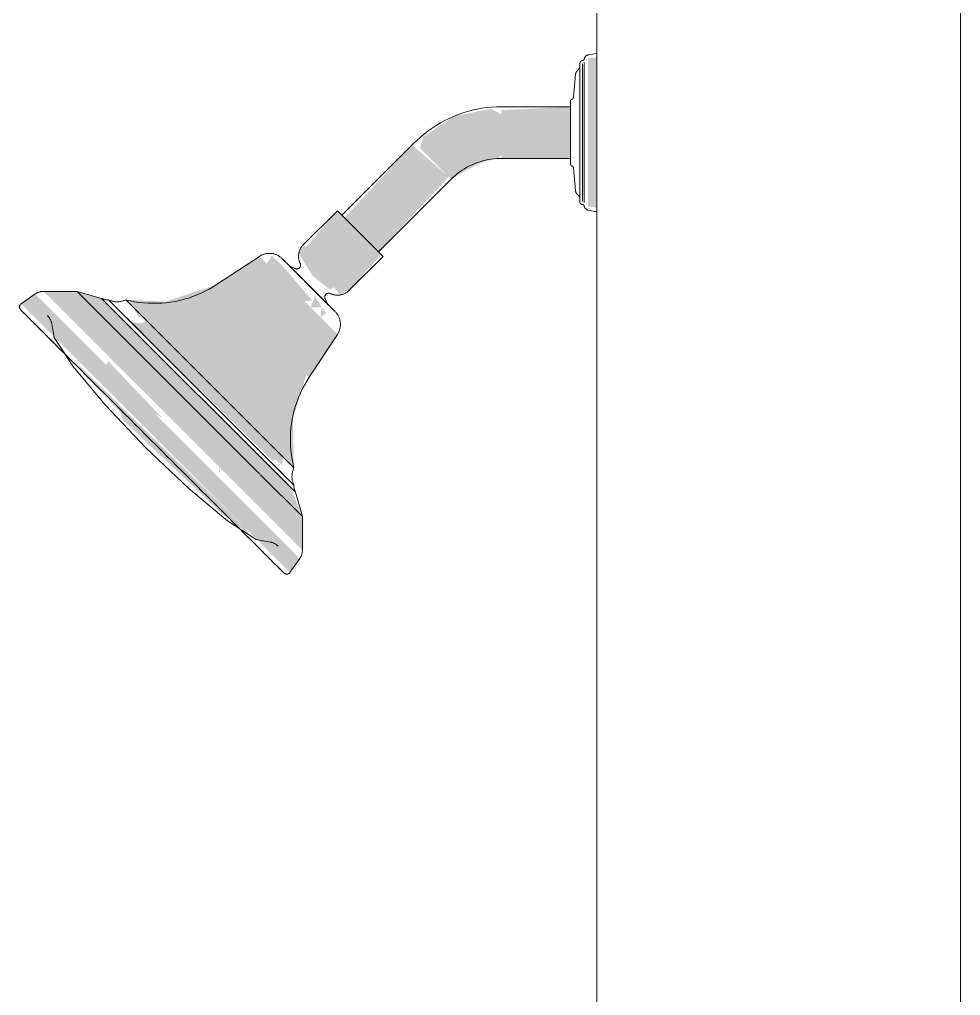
# Model space of a CAD drawing. Header units: inches. Extents: x 20478 to 36684, y -248 to 750.
# Drawn here: x 27273.94 to 27288.5, y 58.64 to 73.75 of the extents above; entities that cross this region are included whole.
import ezdxf

# ---------------------------------------------------------------- set-up
doc = ezdxf.new("R2010")
doc.units = ezdxf.units.IN
doc.header["$MEASUREMENT"] = 0
doc.layers.add('I-WALL', color=2, linetype='Continuous', lineweight=13)
doc.layers.add('P-SANR-FIXT', color=6, linetype='Continuous', lineweight=9)

# ---------------------------------------------------------------- blocks, each defined once
blk = doc.blocks.new('Shower-Kohler-Devonshire-T396_4X - Oil Rubbed Bronze-74810-Elevation - South')
at = {"layer": 'P-SANR-FIXT'}
for points in [[(25349.703, 72), (25349.703, 73.165), (25349.566, 73.142), (25349.566, 72)], [(25347.437, 71.287), (25347.927, 71.541), (25348.191, 71.614), (25348.225, 71.657), (25348.225, 72.283), (25348.062, 72.368), (25347.498, 72.255), (25347.019, 71.936), (25346.964, 71.761), (25347.409, 71.316)], [(25349.293, 71.6), (25349.293, 72.4), (25348.225, 72.346), (25348.225, 71.6)], [(25349.703, 70.835), (25349.703, 72), (25349.566, 72), (25349.566, 70.858)], [(25346.322, 70.153), (25347.409, 71.316), (25346.843, 71.806), (25345.795, 70.681), (25346.316, 70.16)], [(25345.866, 69.556), (25346.367, 70.109), (25345.686, 70.79), (25345.197, 70.225), (25345.847, 69.574)], [(25345.73, 69.486), (25345.854, 69.568), (25345.159, 70.263), (25345.089, 70.127), (25345.171, 69.993), (25345.309, 69.778), (25345.573, 69.568), (25345.628, 69.607), (25345.672, 69.556)], [(25345.249, 68.212), (25345.688, 68.877), (25344.48, 70.084), (25343.816, 69.646), (25345.209, 68.252)], [(25345.015, 66.81), (25344.999, 67.574), (25345.209, 68.252), (25343.816, 69.646), (25343.027, 69.385), (25342.413, 69.412), (25344.951, 66.874)], [(25344.953, 65.191), (25345.105, 65.407), (25341.011, 69.502), (25340.794, 69.35), (25344.949, 65.195)], [(25345.145, 65.534), (25345.145, 66.058), (25341.661, 69.542), (25341.138, 69.542), (25345.069, 65.611)], [(25345.145, 66.058), (25344.963, 66.508), (25342.037, 69.434), (25341.661, 69.542), (25345.035, 66.168)], [(25344.311, 65.789), (25344.286, 65.858), (25341.436, 68.644), (25341.693, 68.403), (25341.711, 68.324), (25342.331, 67.668), (25342.347, 67.597), (25342.375, 67.544), (25343.908, 66.097), (25344.298, 65.8)]]:
    blk.add_hatch(color=10, dxfattribs=at).paths.add_polyline_path(points, flags=0)
h = blk.add_hatch(color=10, dxfattribs=at)
h.paths.add_polyline_path([(25345.421, 69.143), (25345.515, 69.204), (25345.444, 69.294)], flags=0)
h.paths.add_polyline_path([(25345.298, 69.401), (25344.822, 69.956), (25344.672, 70.094), (25344.596, 69.969), (25345.177, 69.387), (25345.271, 69.398)], flags=0)
h.paths.add_polyline_path([(25345.444, 69.294), (25345.344, 69.467), (25345.271, 69.294)], flags=0)
h = blk.add_hatch(color=10, dxfattribs=at)
h.paths.add_polyline_path([(25342.723, 69.102), (25342.542, 69.283), (25342.595, 69.165), (25342.701, 69.113)], flags=0)
h.paths.add_polyline_path([(25344.828, 66.854), (25344.853, 66.971), (25342.723, 69.102), (25342.666, 69.049), (25342.5, 69.061), (25342.757, 68.801), (25344.681, 66.922), (25344.728, 66.939)], flags=0)
h = blk.add_hatch(color=10, dxfattribs=at)
h.paths.add_polyline_path([(25341.721, 68.358), (25341.686, 68.409), (25341.711, 68.369)], flags=0)
h.paths.add_polyline_path([(25341.336, 68.763), (25341.251, 68.893), (25341.299, 68.799)], flags=0)
h = blk.add_hatch(color=10, dxfattribs=at)
h.paths.add_polyline_path([(25343.868, 66.737), (25343.868, 66.812), (25343.855, 66.75)], flags=0)
h.paths.add_polyline_path([(25342.983, 67.576), (25342.148, 68.455), (25342.108, 68.404), (25342.862, 67.65)], flags=0)
at = {"layer": 'P-SANR-FIXT', "color": 250}
for p, q in [((25349.703, 73.225), (25349.566, 73.201)), ((25349.425, 72.982), (25349.393, 72.951)), ((25349.481, 72), (25349.481, 73.061)), ((25349.481, 73.061), (25349.481, 72)), ((25349.507, 72), (25349.507, 73.085)), ((25349.507, 73.085), (25349.507, 72)), ((25349.371, 72.903), (25349.34, 72.548)), ((25349.293, 72.4), (25348.225, 72.4)), ((25349.293, 72.4), (25349.293, 72)), ((25349.293, 72), (25349.293, 71.6)), ((25349.481, 72), (25349.481, 70.939)), ((25349.481, 70.939), (25349.481, 72)), ((25349.507, 72), (25349.507, 70.915)), ((25349.507, 70.915), (25349.507, 72)), ((25346.881, 71.844), (25345.757, 70.719)), ((25348.225, 71.6), (25349.293, 71.6)), ((25349.34, 71.452), (25349.371, 71.097)), ((25346.322, 70.153), (25347.447, 71.278)), ((25349.393, 71.049), (25349.425, 71.018)), ((25345.686, 70.79), (25345.159, 70.263)), ((25345.686, 70.79), (25346.393, 70.083)), ((25349.566, 70.799), (25349.703, 70.775)), ((25344.48, 70.084), (25343.816, 69.646)), ((25345.031, 69.894), (25344.945, 69.937)), ((25344.945, 69.937), (25345.54, 69.341)), ((25345.54, 69.341), (25344.945, 69.937)), ((25345.866, 69.556), (25346.393, 70.083)), ((25341.011, 69.502), (25340.794, 69.35)), ((25341.661, 69.542), (25341.138, 69.542)), ((25342.037, 69.434), (25341.661, 69.542)), ((25344.489, 66.714), (25341.661, 69.542)), ((25345.037, 66.434), (25342.037, 69.434)), ((25342.146, 69.412), (25342.686, 68.872)), ((25345.015, 66.543), (25342.146, 69.412)), ((25345.015, 66.81), (25342.413, 69.412)), ((25345.54, 69.341), (25345.498, 69.427)), ((25345.249, 68.212), (25345.688, 68.877)), ((25344.702, 66.856), (25345.015, 66.543)), ((25345.145, 66.058), (25344.499, 66.704)), ((25345.145, 66.058), (25345.037, 66.434)), ((25345.145, 65.534), (25345.145, 66.058)), ((25344.953, 65.191), (25345.105, 65.407))]:
    blk.add_line(p, q, dxfattribs=at)
at = {"layer": 'P-SANR-FIXT', "color": 250, "flags": 128}
for points in [[(25349.437, 73.065), (25349.437, 73.067), (25349.437, 73.069), (25349.437, 73.071), (25349.438, 73.073), (25349.438, 73.075), (25349.439, 73.077), (25349.439, 73.079), (25349.44, 73.081), (25349.44, 73.083), (25349.441, 73.085), (25349.442, 73.087), (25349.443, 73.089), (25349.444, 73.09), (25349.445, 73.092), (25349.446, 73.094), (25349.447, 73.095), (25349.448, 73.097), (25349.45, 73.099), (25349.451, 73.1), (25349.453, 73.102), (25349.454, 73.103), (25349.456, 73.104), (25349.457, 73.106), (25349.459, 73.107), (25349.461, 73.108), (25349.462, 73.109), (25349.464, 73.11), (25349.466, 73.111), (25349.468, 73.112), (25349.47, 73.113), (25349.472, 73.113), (25349.474, 73.114), (25349.475, 73.114), (25349.477, 73.115), (25349.479, 73.115), (25349.481, 73.116)], [(25349.481, 73.116), (25349.482, 73.116), (25349.483, 73.116), (25349.484, 73.116), (25349.485, 73.116), (25349.486, 73.116), (25349.487, 73.116), (25349.488, 73.117), (25349.489, 73.117), (25349.49, 73.117), (25349.491, 73.118), (25349.492, 73.118), (25349.493, 73.118), (25349.494, 73.119), (25349.495, 73.119), (25349.496, 73.12), (25349.496, 73.121), (25349.497, 73.121), (25349.498, 73.122), (25349.499, 73.123), (25349.499, 73.123), (25349.5, 73.124), (25349.501, 73.125), (25349.501, 73.126), (25349.502, 73.126), (25349.503, 73.127), (25349.503, 73.128), (25349.504, 73.129), (25349.504, 73.13), (25349.505, 73.131), (25349.505, 73.132), (25349.505, 73.133), (25349.506, 73.134), (25349.506, 73.135), (25349.506, 73.136), (25349.506, 73.137), (25349.506, 73.138), (25349.507, 73.139), (25349.507, 73.14), (25349.507, 73.141), (25349.507, 73.141)], [(25349.507, 73.141), (25349.507, 73.144), (25349.508, 73.147), (25349.509, 73.149), (25349.509, 73.152), (25349.51, 73.155), (25349.512, 73.158), (25349.513, 73.16), (25349.514, 73.163), (25349.516, 73.165), (25349.517, 73.168), (25349.519, 73.17), (25349.52, 73.173), (25349.522, 73.175), (25349.524, 73.177), (25349.526, 73.179), (25349.528, 73.181), (25349.53, 73.183), (25349.532, 73.185), (25349.535, 73.187), (25349.537, 73.189), (25349.54, 73.19), (25349.542, 73.192), (25349.545, 73.193), (25349.547, 73.195), (25349.55, 73.196), (25349.553, 73.197), (25349.555, 73.198), (25349.558, 73.199), (25349.561, 73.2), (25349.564, 73.2), (25349.566, 73.201)], [(25349.425, 72.982), (25349.426, 72.983), (25349.427, 72.984), (25349.428, 72.986), (25349.429, 72.987), (25349.43, 72.988), (25349.431, 72.99), (25349.432, 72.991), (25349.433, 72.993), (25349.433, 72.994), (25349.434, 72.996), (25349.435, 72.998), (25349.435, 72.999), (25349.436, 73.001), (25349.436, 73.003), (25349.436, 73.004), (25349.437, 73.006), (25349.437, 73.008), (25349.437, 73.009), (25349.437, 73.011), (25349.437, 73.012)], [(25349.437, 72), (25349.437, 72.043), (25349.437, 72.085), (25349.437, 72.127), (25349.437, 72.17), (25349.437, 72.212), (25349.437, 72.253), (25349.437, 72.294), (25349.437, 72.335), (25349.437, 72.375), (25349.437, 72.415), (25349.437, 72.454), (25349.437, 72.492), (25349.437, 72.529), (25349.437, 72.566), (25349.437, 72.601), (25349.437, 72.636), (25349.437, 72.67), (25349.437, 72.702), (25349.437, 72.734), (25349.437, 72.764), (25349.437, 72.793), (25349.437, 72.821), (25349.437, 72.847), (25349.437, 72.872), (25349.437, 72.896), (25349.437, 72.918), (25349.437, 72.939), (25349.437, 72.959), (25349.437, 72.976), (25349.437, 72.993), (25349.437, 73.007), (25349.437, 73.02), (25349.437, 73.032), (25349.437, 73.041), (25349.437, 73.049), (25349.437, 73.056), (25349.437, 73.061), (25349.437, 73.064), (25349.437, 73.065)], [(25349.437, 73.065), (25349.437, 73.064), (25349.437, 73.062), (25349.437, 73.057), (25349.437, 73.051), (25349.437, 73.044), (25349.437, 73.034), (25349.437, 73.023), (25349.437, 73.011), (25349.437, 72.997), (25349.437, 72.981), (25349.437, 72.964), (25349.437, 72.945), (25349.437, 72.924), (25349.437, 72.902), (25349.437, 72.879), (25349.437, 72.854), (25349.437, 72.828), (25349.437, 72.801), (25349.437, 72.772), (25349.437, 72.742), (25349.437, 72.711), (25349.437, 72.679), (25349.437, 72.645), (25349.437, 72.611), (25349.437, 72.575), (25349.437, 72.539), (25349.437, 72.502), (25349.437, 72.464), (25349.437, 72.425), (25349.437, 72.386), (25349.437, 72.346), (25349.437, 72.305), (25349.437, 72.264), (25349.437, 72.223), (25349.437, 72.181), (25349.437, 72.139), (25349.437, 72.097), (25349.437, 72.054), (25349.437, 72.011), (25349.437, 72)], [(25349.371, 72.903), (25349.372, 72.906), (25349.372, 72.909), (25349.373, 72.912), (25349.373, 72.915), (25349.374, 72.918), (25349.375, 72.921), (25349.376, 72.924), (25349.377, 72.927), (25349.379, 72.93), (25349.38, 72.932), (25349.381, 72.935), (25349.383, 72.938), (25349.385, 72.94), (25349.386, 72.943), (25349.388, 72.945), (25349.39, 72.947), (25349.392, 72.95), (25349.393, 72.951)], [(25349.293, 72.483), (25349.293, 72.484), (25349.293, 72.485), (25349.293, 72.487), (25349.293, 72.488), (25349.293, 72.49), (25349.294, 72.491), (25349.294, 72.492), (25349.294, 72.494), (25349.295, 72.495), (25349.295, 72.496), (25349.296, 72.497), (25349.296, 72.499), (25349.297, 72.5), (25349.298, 72.501), (25349.299, 72.502), (25349.299, 72.503), (25349.3, 72.504), (25349.301, 72.506), (25349.302, 72.507), (25349.303, 72.508), (25349.304, 72.508), (25349.305, 72.509), (25349.306, 72.51), (25349.307, 72.511), (25349.308, 72.512), (25349.31, 72.513), (25349.311, 72.513), (25349.312, 72.514), (25349.313, 72.514), (25349.315, 72.515), (25349.315, 72.515)], [(25349.315, 72.515), (25349.317, 72.516), (25349.318, 72.516), (25349.32, 72.517), (25349.321, 72.518), (25349.322, 72.519), (25349.323, 72.519), (25349.325, 72.52), (25349.326, 72.521), (25349.327, 72.522), (25349.328, 72.523), (25349.329, 72.524), (25349.33, 72.525), (25349.331, 72.526), (25349.332, 72.528), (25349.333, 72.529), (25349.334, 72.53), (25349.335, 72.531), (25349.336, 72.533), (25349.336, 72.534), (25349.337, 72.535), (25349.338, 72.537), (25349.338, 72.538), (25349.339, 72.54), (25349.339, 72.541), (25349.339, 72.542), (25349.34, 72.544), (25349.34, 72.545), (25349.34, 72.547), (25349.34, 72.548)], [(25348.225, 72.4), (25348.149, 72.398), (25348.073, 72.394), (25347.997, 72.386), (25347.922, 72.376), (25347.847, 72.362), (25347.773, 72.346), (25347.7, 72.326), (25347.627, 72.304), (25347.555, 72.278), (25347.485, 72.25), (25347.415, 72.219), (25347.347, 72.185), (25347.281, 72.149), (25347.215, 72.11), (25347.152, 72.068), (25347.09, 72.024), (25347.03, 71.977), (25346.972, 71.928), (25346.916, 71.877), (25346.881, 71.844)], [(25349.293, 72.395), (25349.293, 72.406), (25349.293, 72.416), (25349.293, 72.426), (25349.293, 72.434), (25349.293, 72.443), (25349.293, 72.45), (25349.293, 72.456), (25349.293, 72.462), (25349.293, 72.468), (25349.293, 72.472), (25349.293, 72.476), (25349.293, 72.479), (25349.293, 72.481), (25349.293, 72.482), (25349.293, 72.483)], [(25349.293, 72.483), (25349.293, 72.482), (25349.293, 72.481), (25349.293, 72.479), (25349.293, 72.476), (25349.293, 72.473), (25349.293, 72.469), (25349.293, 72.464), (25349.293, 72.458), (25349.293, 72.452), (25349.293, 72.445), (25349.293, 72.437), (25349.293, 72.428), (25349.293, 72.419), (25349.293, 72.409), (25349.293, 72.398), (25349.293, 72.387), (25349.293, 72.375), (25349.293, 72.363), (25349.293, 72.35), (25349.293, 72.336), (25349.293, 72.322), (25349.293, 72.308), (25349.293, 72.292), (25349.293, 72.277), (25349.293, 72.261), (25349.293, 72.244), (25349.293, 72.227), (25349.293, 72.21), (25349.293, 72.193), (25349.293, 72.175), (25349.293, 72.157), (25349.293, 72.138), (25349.293, 72.12), (25349.293, 72.101), (25349.293, 72.082), (25349.293, 72.063), (25349.293, 72.044), (25349.293, 72.025), (25349.293, 72.005), (25349.293, 72)], [(25349.293, 72), (25349.293, 71.981), (25349.293, 71.961), (25349.293, 71.942), (25349.293, 71.923), (25349.293, 71.904), (25349.293, 71.885), (25349.293, 71.867), (25349.293, 71.848), (25349.293, 71.83), (25349.293, 71.812), (25349.293, 71.794), (25349.293, 71.777), (25349.293, 71.76), (25349.293, 71.744), (25349.293, 71.727), (25349.293, 71.712), (25349.293, 71.697), (25349.293, 71.682), (25349.293, 71.667), (25349.293, 71.654), (25349.293, 71.641), (25349.293, 71.628), (25349.293, 71.616), (25349.293, 71.605), (25349.293, 71.594), (25349.293, 71.584), (25349.293, 71.574), (25349.293, 71.566), (25349.293, 71.557), (25349.293, 71.55), (25349.293, 71.544), (25349.293, 71.538), (25349.293, 71.532), (25349.293, 71.528), (25349.293, 71.524), (25349.293, 71.521), (25349.293, 71.519), (25349.293, 71.518), (25349.293, 71.517)], [(25349.437, 72), (25349.437, 71.957), (25349.437, 71.915), (25349.437, 71.873), (25349.437, 71.83), (25349.437, 71.788), (25349.437, 71.747), (25349.437, 71.706), (25349.437, 71.665), (25349.437, 71.625), (25349.437, 71.585), (25349.437, 71.546), (25349.437, 71.508), (25349.437, 71.471), (25349.437, 71.434), (25349.437, 71.399), (25349.437, 71.364), (25349.437, 71.33), (25349.437, 71.298), (25349.437, 71.266), (25349.437, 71.236), (25349.437, 71.207), (25349.437, 71.179), (25349.437, 71.153), (25349.437, 71.128), (25349.437, 71.104), (25349.437, 71.082), (25349.437, 71.061), (25349.437, 71.041), (25349.437, 71.024), (25349.437, 71.007), (25349.437, 70.993), (25349.437, 70.98), (25349.437, 70.968), (25349.437, 70.959), (25349.437, 70.951), (25349.437, 70.944), (25349.437, 70.939), (25349.437, 70.936), (25349.437, 70.935)], [(25349.437, 70.935), (25349.437, 70.936), (25349.437, 70.938), (25349.437, 70.943), (25349.437, 70.949), (25349.437, 70.956), (25349.437, 70.966), (25349.437, 70.977), (25349.437, 70.989), (25349.437, 71.003), (25349.437, 71.019), (25349.437, 71.036), (25349.437, 71.055), (25349.437, 71.076), (25349.437, 71.098), (25349.437, 71.121), (25349.437, 71.146), (25349.437, 71.172), (25349.437, 71.199), (25349.437, 71.228), (25349.437, 71.258), (25349.437, 71.289), (25349.437, 71.321), (25349.437, 71.355), (25349.437, 71.389), (25349.437, 71.425), (25349.437, 71.461), (25349.437, 71.498), (25349.437, 71.536), (25349.437, 71.575), (25349.437, 71.614), (25349.437, 71.654), (25349.437, 71.695), (25349.437, 71.736), (25349.437, 71.777), (25349.437, 71.819), (25349.437, 71.861), (25349.437, 71.903), (25349.437, 71.946), (25349.437, 71.989), (25349.437, 72)], [(25347.447, 71.278), (25347.479, 71.308), (25347.512, 71.337), (25347.546, 71.365), (25347.581, 71.392), (25347.617, 71.417), (25347.654, 71.44), (25347.692, 71.462), (25347.731, 71.483), (25347.771, 71.502), (25347.811, 71.519), (25347.852, 71.535), (25347.894, 71.549), (25347.936, 71.561), (25347.979, 71.572), (25348.022, 71.581), (25348.065, 71.588), (25348.109, 71.594), (25348.153, 71.598), (25348.197, 71.6), (25348.225, 71.6)], [(25349.293, 71.517), (25349.293, 71.518), (25349.293, 71.519), (25349.293, 71.521), (25349.293, 71.524), (25349.293, 71.527), (25349.293, 71.531), (25349.293, 71.536), (25349.293, 71.542), (25349.293, 71.548), (25349.293, 71.555), (25349.293, 71.563), (25349.293, 71.572), (25349.293, 71.581), (25349.293, 71.591), (25349.293, 71.602)], [(25349.315, 71.485), (25349.314, 71.485), (25349.313, 71.486), (25349.312, 71.486), (25349.31, 71.487), (25349.309, 71.488), (25349.308, 71.488), (25349.307, 71.489), (25349.306, 71.49), (25349.305, 71.491), (25349.304, 71.492), (25349.303, 71.493), (25349.302, 71.494), (25349.301, 71.495), (25349.3, 71.496), (25349.299, 71.497), (25349.298, 71.498), (25349.298, 71.499), (25349.297, 71.501), (25349.296, 71.502), (25349.296, 71.503), (25349.295, 71.504), (25349.295, 71.506), (25349.294, 71.507), (25349.294, 71.508), (25349.293, 71.51), (25349.293, 71.511), (25349.293, 71.512), (25349.293, 71.514), (25349.293, 71.515), (25349.293, 71.517), (25349.293, 71.517)], [(25349.34, 71.452), (25349.34, 71.454), (25349.34, 71.455), (25349.34, 71.457), (25349.339, 71.458), (25349.339, 71.46), (25349.338, 71.461), (25349.338, 71.463), (25349.337, 71.464), (25349.337, 71.466), (25349.336, 71.467), (25349.335, 71.468), (25349.334, 71.469), (25349.334, 71.471), (25349.333, 71.472), (25349.332, 71.473), (25349.331, 71.474), (25349.33, 71.475), (25349.329, 71.476), (25349.328, 71.478), (25349.326, 71.478), (25349.325, 71.479), (25349.324, 71.48), (25349.323, 71.481), (25349.321, 71.482), (25349.32, 71.483), (25349.319, 71.483), (25349.317, 71.484), (25349.316, 71.485), (25349.315, 71.485)], [(25349.393, 71.049), (25349.391, 71.052), (25349.389, 71.054), (25349.387, 71.056), (25349.385, 71.059), (25349.384, 71.061), (25349.382, 71.064), (25349.381, 71.066), (25349.379, 71.069), (25349.378, 71.072), (25349.377, 71.075), (25349.376, 71.077), (25349.375, 71.08), (25349.374, 71.083), (25349.373, 71.086), (25349.372, 71.089), (25349.372, 71.092), (25349.371, 71.095), (25349.371, 71.097)], [(25349.437, 70.988), (25349.437, 70.99), (25349.437, 70.991), (25349.437, 70.993), (25349.437, 70.995), (25349.436, 70.996), (25349.436, 70.998), (25349.435, 71), (25349.435, 71.001), (25349.434, 71.003), (25349.434, 71.005), (25349.433, 71.006), (25349.432, 71.008), (25349.431, 71.009), (25349.431, 71.011), (25349.43, 71.012), (25349.429, 71.013), (25349.428, 71.015), (25349.426, 71.016), (25349.425, 71.017), (25349.425, 71.018)], [(25349.481, 70.884), (25349.479, 70.885), (25349.477, 70.885), (25349.475, 70.886), (25349.473, 70.886), (25349.471, 70.887), (25349.47, 70.887), (25349.468, 70.888), (25349.466, 70.889), (25349.464, 70.89), (25349.462, 70.891), (25349.46, 70.892), (25349.459, 70.893), (25349.457, 70.894), (25349.456, 70.896), (25349.454, 70.897), (25349.452, 70.898), (25349.451, 70.9), (25349.45, 70.901), (25349.448, 70.903), (25349.447, 70.905), (25349.446, 70.906), (25349.445, 70.908), (25349.444, 70.91), (25349.443, 70.912), (25349.442, 70.913), (25349.441, 70.915), (25349.44, 70.917), (25349.44, 70.919), (25349.439, 70.921), (25349.438, 70.923), (25349.438, 70.925), (25349.438, 70.927), (25349.437, 70.929), (25349.437, 70.931), (25349.437, 70.933), (25349.437, 70.935)], [(25349.507, 70.859), (25349.507, 70.86), (25349.507, 70.861), (25349.506, 70.862), (25349.506, 70.863), (25349.506, 70.864), (25349.506, 70.865), (25349.506, 70.866), (25349.505, 70.867), (25349.505, 70.868), (25349.505, 70.869), (25349.504, 70.87), (25349.504, 70.871), (25349.503, 70.872), (25349.503, 70.873), (25349.502, 70.873), (25349.502, 70.874), (25349.501, 70.875), (25349.5, 70.876), (25349.5, 70.877), (25349.499, 70.877), (25349.498, 70.878), (25349.497, 70.879), (25349.497, 70.879), (25349.496, 70.88), (25349.495, 70.88), (25349.494, 70.881), (25349.493, 70.881), (25349.492, 70.882), (25349.491, 70.882), (25349.491, 70.883), (25349.49, 70.883), (25349.489, 70.883), (25349.488, 70.884), (25349.487, 70.884), (25349.486, 70.884), (25349.485, 70.884), (25349.484, 70.884), (25349.483, 70.884), (25349.482, 70.884), (25349.481, 70.884)], [(25349.566, 70.799), (25349.563, 70.8), (25349.56, 70.801), (25349.557, 70.801), (25349.555, 70.802), (25349.552, 70.803), (25349.549, 70.804), (25349.547, 70.806), (25349.544, 70.807), (25349.541, 70.808), (25349.539, 70.81), (25349.537, 70.812), (25349.534, 70.813), (25349.532, 70.815), (25349.53, 70.817), (25349.528, 70.819), (25349.526, 70.821), (25349.524, 70.823), (25349.522, 70.826), (25349.52, 70.828), (25349.518, 70.83), (25349.517, 70.833), (25349.515, 70.835), (25349.514, 70.838), (25349.512, 70.84), (25349.511, 70.843), (25349.51, 70.846), (25349.509, 70.849), (25349.508, 70.851), (25349.508, 70.854), (25349.507, 70.857), (25349.507, 70.859)], [(25345.112, 69.975), (25345.107, 69.984), (25345.103, 69.994), (25345.1, 70.003), (25345.097, 70.012), (25345.094, 70.022), (25345.092, 70.032), (25345.09, 70.042), (25345.088, 70.051), (25345.087, 70.061), (25345.086, 70.071), (25345.086, 70.081), (25345.086, 70.091), (25345.086, 70.101), (25345.087, 70.111), (25345.088, 70.121), (25345.09, 70.131), (25345.092, 70.141), (25345.094, 70.151), (25345.097, 70.16), (25345.1, 70.17), (25345.104, 70.179), (25345.108, 70.188), (25345.112, 70.197), (25345.117, 70.206), (25345.122, 70.215), (25345.127, 70.223), (25345.133, 70.231), (25345.139, 70.239), (25345.145, 70.247), (25345.151, 70.255), (25345.158, 70.262), (25345.159, 70.263)], [(25344.48, 70.084), (25344.49, 70.09), (25344.5, 70.096), (25344.51, 70.101), (25344.52, 70.106), (25344.53, 70.11), (25344.541, 70.114), (25344.551, 70.118), (25344.562, 70.121), (25344.573, 70.124), (25344.584, 70.126), (25344.595, 70.128), (25344.606, 70.129), (25344.617, 70.13), (25344.628, 70.13), (25344.64, 70.13), (25344.651, 70.13), (25344.662, 70.129), (25344.673, 70.128), (25344.684, 70.126), (25344.695, 70.124), (25344.706, 70.121), (25344.717, 70.118), (25344.728, 70.115), (25344.738, 70.111), (25344.749, 70.106), (25344.759, 70.102), (25344.769, 70.097), (25344.778, 70.091), (25344.788, 70.085), (25344.797, 70.079), (25344.806, 70.072), (25344.815, 70.065), (25344.823, 70.058), (25344.832, 70.05), (25344.833, 70.048)], [(25344.833, 70.048), (25344.834, 70.048), (25344.835, 70.047), (25344.836, 70.045), (25344.839, 70.043), (25344.841, 70.04), (25344.845, 70.037), (25344.849, 70.032), (25344.854, 70.028), (25344.86, 70.022), (25344.866, 70.016), (25344.872, 70.009), (25344.88, 70.002), (25344.887, 69.994), (25344.896, 69.986), (25344.905, 69.977), (25344.914, 69.967), (25344.924, 69.957), (25344.935, 69.947), (25344.946, 69.936), (25344.957, 69.924), (25344.969, 69.912), (25344.982, 69.9), (25344.995, 69.887), (25345.008, 69.874), (25345.021, 69.86), (25345.035, 69.846), (25345.05, 69.832), (25345.064, 69.817), (25345.079, 69.803), (25345.094, 69.787), (25345.11, 69.772), (25345.125, 69.756), (25345.141, 69.741), (25345.157, 69.725), (25345.173, 69.709), (25345.189, 69.692), (25345.205, 69.676), (25345.222, 69.66), (25345.238, 69.644), (25345.254, 69.627), (25345.271, 69.611), (25345.287, 69.594), (25345.303, 69.578), (25345.319, 69.562), (25345.335, 69.546), (25345.351, 69.53), (25345.367, 69.515), (25345.383, 69.499), (25345.398, 69.484), (25345.413, 69.469), (25345.428, 69.454), (25345.442, 69.44), (25345.456, 69.425), (25345.47, 69.412), (25345.483, 69.398), (25345.496, 69.385), (25345.509, 69.373), (25345.521, 69.36), (25345.533, 69.349), (25345.544, 69.337), (25345.555, 69.327), (25345.565, 69.316), (25345.575, 69.306), (25345.584, 69.297), (25345.593, 69.288), (25345.601, 69.28), (25345.609, 69.273), (25345.616, 69.266), (25345.622, 69.259), (25345.628, 69.254), (25345.633, 69.248), (25345.638, 69.244), (25345.642, 69.24), (25345.645, 69.237), (25345.648, 69.234), (25345.65, 69.232), (25345.651, 69.231), (25345.652, 69.23), (25345.652, 69.23)], [(25345.652, 69.23), (25345.651, 69.23), (25345.65, 69.231), (25345.649, 69.233), (25345.647, 69.235), (25345.644, 69.238), (25345.64, 69.242), (25345.636, 69.246), (25345.631, 69.251), (25345.626, 69.256), (25345.619, 69.262), (25345.613, 69.269), (25345.605, 69.276), (25345.598, 69.284), (25345.589, 69.292), (25345.58, 69.301), (25345.571, 69.311), (25345.561, 69.321), (25345.55, 69.331), (25345.539, 69.342), (25345.528, 69.354), (25345.516, 69.366), (25345.503, 69.378), (25345.49, 69.391), (25345.477, 69.404), (25345.464, 69.418), (25345.45, 69.432), (25345.435, 69.446), (25345.421, 69.461), (25345.406, 69.476), (25345.391, 69.491), (25345.375, 69.506), (25345.36, 69.522), (25345.344, 69.538), (25345.328, 69.553), (25345.312, 69.57), (25345.296, 69.586), (25345.28, 69.602), (25345.263, 69.618), (25345.247, 69.635), (25345.231, 69.651), (25345.214, 69.667), (25345.198, 69.684), (25345.182, 69.7), (25345.166, 69.716), (25345.15, 69.732), (25345.134, 69.748), (25345.118, 69.764), (25345.103, 69.779), (25345.087, 69.794), (25345.072, 69.809), (25345.057, 69.824), (25345.043, 69.839), (25345.029, 69.853), (25345.015, 69.867), (25345.002, 69.88), (25344.989, 69.893), (25344.976, 69.906), (25344.964, 69.918), (25344.952, 69.93), (25344.941, 69.941), (25344.93, 69.952), (25344.92, 69.962), (25344.91, 69.972), (25344.901, 69.981), (25344.892, 69.99), (25344.884, 69.998), (25344.876, 70.005), (25344.869, 70.012), (25344.863, 70.019), (25344.857, 70.025), (25344.852, 70.03), (25344.847, 70.034), (25344.843, 70.038), (25344.84, 70.042), (25344.837, 70.044), (25344.835, 70.046), (25344.834, 70.048), (25344.833, 70.048), (25344.833, 70.048)], [(25345.031, 69.894), (25345.033, 69.893), (25345.035, 69.892), (25345.037, 69.892), (25345.04, 69.891), (25345.042, 69.89), (25345.044, 69.89), (25345.047, 69.889), (25345.049, 69.889), (25345.051, 69.889), (25345.054, 69.888), (25345.056, 69.888), (25345.059, 69.888), (25345.061, 69.888), (25345.064, 69.889), (25345.066, 69.889), (25345.068, 69.889), (25345.071, 69.89), (25345.073, 69.89), (25345.075, 69.891), (25345.078, 69.892), (25345.08, 69.893), (25345.082, 69.894), (25345.084, 69.895), (25345.086, 69.896), (25345.088, 69.897), (25345.091, 69.898), (25345.093, 69.9), (25345.094, 69.901), (25345.096, 69.902), (25345.098, 69.904), (25345.1, 69.906), (25345.102, 69.907), (25345.103, 69.909), (25345.105, 69.911), (25345.106, 69.913), (25345.108, 69.915), (25345.109, 69.917), (25345.11, 69.919), (25345.111, 69.921), (25345.112, 69.923), (25345.113, 69.926), (25345.114, 69.928), (25345.115, 69.93), (25345.116, 69.933), (25345.116, 69.935), (25345.117, 69.937), (25345.117, 69.94), (25345.117, 69.942), (25345.118, 69.944), (25345.118, 69.947), (25345.118, 69.949), (25345.118, 69.952), (25345.117, 69.954), (25345.117, 69.956), (25345.117, 69.959), (25345.116, 69.961), (25345.116, 69.964), (25345.115, 69.966), (25345.114, 69.968), (25345.114, 69.97), (25345.113, 69.973), (25345.112, 69.975), (25345.112, 69.975)], [(25342.413, 69.412), (25342.481, 69.396), (25342.55, 69.382), (25342.62, 69.372), (25342.689, 69.364), (25342.759, 69.359), (25342.83, 69.357), (25342.9, 69.357), (25342.97, 69.36), (25343.04, 69.367), (25343.109, 69.376), (25343.179, 69.387), (25343.247, 69.402), (25343.315, 69.419), (25343.382, 69.439), (25343.449, 69.462), (25343.514, 69.487), (25343.579, 69.515), (25343.642, 69.545), (25343.704, 69.578), (25343.765, 69.614), (25343.816, 69.646)], [(25341.011, 69.502), (25341.018, 69.506), (25341.026, 69.511), (25341.033, 69.515), (25341.041, 69.519), (25341.049, 69.523), (25341.058, 69.527), (25341.066, 69.53), (25341.074, 69.532), (25341.083, 69.535), (25341.091, 69.537), (25341.1, 69.538), (25341.109, 69.54), (25341.118, 69.541), (25341.127, 69.541), (25341.135, 69.542), (25341.138, 69.542)], [(25345.579, 69.508), (25345.577, 69.509), (25345.574, 69.51), (25345.572, 69.511), (25345.57, 69.512), (25345.567, 69.512), (25345.565, 69.513), (25345.563, 69.513), (25345.56, 69.514), (25345.558, 69.514), (25345.556, 69.514), (25345.553, 69.514), (25345.551, 69.514), (25345.548, 69.514), (25345.546, 69.514), (25345.543, 69.514), (25345.541, 69.513), (25345.539, 69.513), (25345.536, 69.512), (25345.534, 69.512), (25345.532, 69.511), (25345.53, 69.51), (25345.527, 69.509), (25345.525, 69.508), (25345.523, 69.507), (25345.521, 69.506), (25345.519, 69.504), (25345.517, 69.503), (25345.515, 69.502), (25345.513, 69.5), (25345.511, 69.498), (25345.509, 69.497), (25345.508, 69.495), (25345.506, 69.493), (25345.505, 69.491), (25345.503, 69.489), (25345.502, 69.487), (25345.501, 69.485), (25345.499, 69.483), (25345.498, 69.481), (25345.497, 69.479), (25345.496, 69.477), (25345.495, 69.475), (25345.494, 69.472), (25345.494, 69.47), (25345.493, 69.468), (25345.493, 69.465), (25345.492, 69.463), (25345.492, 69.461), (25345.492, 69.458), (25345.492, 69.456), (25345.492, 69.453), (25345.492, 69.451), (25345.492, 69.448), (25345.492, 69.446), (25345.493, 69.444), (25345.493, 69.441), (25345.494, 69.439), (25345.494, 69.437), (25345.495, 69.434), (25345.496, 69.432), (25345.497, 69.43), (25345.498, 69.428), (25345.498, 69.427)], [(25345.866, 69.556), (25345.859, 69.549), (25345.851, 69.542), (25345.844, 69.536), (25345.836, 69.53), (25345.827, 69.524), (25345.819, 69.519), (25345.81, 69.514), (25345.801, 69.509), (25345.792, 69.505), (25345.783, 69.501), (25345.774, 69.497), (25345.764, 69.494), (25345.755, 69.491), (25345.745, 69.489), (25345.735, 69.487), (25345.725, 69.485), (25345.716, 69.484), (25345.706, 69.483), (25345.696, 69.482), (25345.686, 69.482), (25345.676, 69.483), (25345.666, 69.483), (25345.656, 69.485), (25345.646, 69.486), (25345.636, 69.488), (25345.626, 69.49), (25345.617, 69.493), (25345.607, 69.496), (25345.598, 69.5), (25345.589, 69.503), (25345.579, 69.508), (25345.579, 69.508)], [(25340.778, 69.268), (25340.777, 69.27), (25340.776, 69.272), (25340.775, 69.274), (25340.774, 69.277), (25340.773, 69.279), (25340.772, 69.281), (25340.771, 69.283), (25340.771, 69.286), (25340.77, 69.288), (25340.77, 69.29), (25340.769, 69.293), (25340.769, 69.295), (25340.769, 69.297), (25340.769, 69.3), (25340.769, 69.302), (25340.769, 69.305), (25340.769, 69.307), (25340.769, 69.309), (25340.77, 69.312), (25340.77, 69.314), (25340.771, 69.316), (25340.771, 69.319), (25340.772, 69.321), (25340.773, 69.323), (25340.774, 69.325), (25340.775, 69.327), (25340.776, 69.33), (25340.777, 69.332), (25340.778, 69.334), (25340.78, 69.336), (25340.781, 69.338), (25340.783, 69.339), (25340.784, 69.341), (25340.786, 69.343), (25340.788, 69.345), (25340.789, 69.346), (25340.791, 69.348), (25340.793, 69.349), (25340.794, 69.35)], [(25342.037, 69.434), (25342.045, 69.43), (25342.053, 69.427), (25342.061, 69.424), (25342.07, 69.421), (25342.078, 69.419), (25342.087, 69.417), (25342.095, 69.415), (25342.104, 69.413), (25342.112, 69.412), (25342.121, 69.412), (25342.13, 69.411), (25342.139, 69.411), (25342.146, 69.412)], [(25342.146, 69.412), (25342.157, 69.407), (25342.169, 69.402), (25342.18, 69.398), (25342.191, 69.394), (25342.203, 69.391), (25342.215, 69.388), (25342.227, 69.385), (25342.239, 69.384), (25342.251, 69.382), (25342.263, 69.381), (25342.275, 69.381), (25342.287, 69.381), (25342.299, 69.381), (25342.311, 69.382), (25342.323, 69.384), (25342.335, 69.386), (25342.347, 69.388), (25342.359, 69.391), (25342.371, 69.395), (25342.382, 69.399), (25342.393, 69.403), (25342.405, 69.408), (25342.413, 69.412)], [(25340.796, 69.247), (25340.792, 69.251), (25340.788, 69.255), (25340.785, 69.259), (25340.782, 69.263), (25340.779, 69.268), (25340.778, 69.268)], [(25341.696, 68.346), (25341.63, 68.413), (25341.565, 68.477), (25341.503, 68.54), (25341.442, 68.6), (25341.384, 68.659), (25341.328, 68.715), (25341.274, 68.768), (25341.223, 68.819), (25341.175, 68.868), (25341.129, 68.914), (25341.086, 68.957), (25341.045, 68.997), (25341.008, 69.035), (25340.973, 69.07), (25340.941, 69.101), (25340.913, 69.13), (25340.887, 69.156), (25340.865, 69.178), (25340.845, 69.198), (25340.829, 69.214), (25340.816, 69.227), (25340.806, 69.237), (25340.799, 69.243), (25340.796, 69.247), (25340.796, 69.247)], [(25340.796, 69.247), (25340.797, 69.245), (25340.802, 69.241), (25340.81, 69.232), (25340.821, 69.221), (25340.836, 69.207), (25340.854, 69.189), (25340.875, 69.168), (25340.898, 69.144), (25340.926, 69.117), (25340.956, 69.087), (25340.989, 69.054), (25341.025, 69.018), (25341.064, 68.979), (25341.105, 68.937), (25341.15, 68.893), (25341.197, 68.846), (25341.247, 68.796), (25341.299, 68.744), (25341.353, 68.689), (25341.41, 68.632), (25341.47, 68.573), (25341.531, 68.511), (25341.595, 68.448), (25341.66, 68.382), (25341.728, 68.315), (25341.797, 68.246), (25341.867, 68.175), (25341.94, 68.103), (25342.013, 68.029), (25342.088, 67.954), (25342.165, 67.878), (25342.242, 67.801), (25342.32, 67.723), (25342.399, 67.644), (25342.478, 67.564), (25342.559, 67.484), (25342.639, 67.403), (25342.72, 67.323), (25342.801, 67.241), (25342.882, 67.16), (25342.963, 67.079), (25343.044, 66.999), (25343.124, 66.918), (25343.204, 66.838), (25343.284, 66.759), (25343.362, 66.68), (25343.44, 66.603), (25343.517, 66.526), (25343.592, 66.45), (25343.667, 66.376), (25343.74, 66.303), (25343.811, 66.231), (25343.881, 66.161), (25343.95, 66.093), (25344.016, 66.026), (25344.081, 65.962), (25344.143, 65.899), (25344.204, 65.839), (25344.262, 65.781), (25344.318, 65.725), (25344.372, 65.671), (25344.423, 65.62), (25344.471, 65.571), (25344.517, 65.525), (25344.56, 65.482), (25344.601, 65.442), (25344.638, 65.404), (25344.673, 65.37), (25344.705, 65.338), (25344.733, 65.309), (25344.759, 65.284), (25344.782, 65.261), (25344.801, 65.242), (25344.817, 65.225), (25344.83, 65.212), (25344.84, 65.203), (25344.847, 65.196), (25344.85, 65.193), (25344.851, 65.192)], [(25345.652, 69.23), (25345.66, 69.222), (25345.667, 69.213), (25345.674, 69.205), (25345.681, 69.196), (25345.687, 69.186), (25345.693, 69.177), (25345.699, 69.167), (25345.704, 69.157), (25345.709, 69.147), (25345.713, 69.137), (25345.717, 69.126), (25345.721, 69.116), (25345.724, 69.105), (25345.727, 69.094), (25345.729, 69.083), (25345.731, 69.072), (25345.732, 69.061), (25345.733, 69.05), (25345.734, 69.039), (25345.734, 69.027), (25345.734, 69.016), (25345.733, 69.005), (25345.731, 68.994), (25345.73, 68.983), (25345.727, 68.972), (25345.725, 68.961), (25345.722, 68.95), (25345.718, 68.939), (25345.714, 68.929), (25345.71, 68.918), (25345.705, 68.908), (25345.7, 68.898), (25345.695, 68.888), (25345.689, 68.879), (25345.688, 68.877)], [(25341.266, 69.046), (25341.264, 69.055), (25341.262, 69.064), (25341.259, 69.073), (25341.256, 69.082), (25341.252, 69.091), (25341.248, 69.1), (25341.244, 69.108), (25341.24, 69.117), (25341.235, 69.125), (25341.23, 69.133), (25341.224, 69.141), (25341.218, 69.148), (25341.212, 69.155), (25341.206, 69.162), (25341.201, 69.168)], [(25342.724, 67.121), (25342.094, 67.786), (25341.596, 68.385), (25341.305, 68.828), (25341.266, 69.046)], [(25341.266, 69.046), (25341.305, 68.828), (25341.596, 68.385), (25342.094, 67.786), (25342.724, 67.121)], [(25345.249, 68.212), (25345.212, 68.153), (25345.177, 68.092), (25345.144, 68.03), (25345.114, 67.967), (25345.087, 67.902), (25345.062, 67.836), (25345.04, 67.77), (25345.02, 67.703), (25345.003, 67.634), (25344.989, 67.566), (25344.978, 67.496), (25344.969, 67.427), (25344.963, 67.357), (25344.96, 67.287), (25344.96, 67.217), (25344.963, 67.147), (25344.968, 67.077), (25344.976, 67.007), (25344.987, 66.938), (25345.001, 66.869), (25345.015, 66.81)], [(25344.649, 65.663), (25344.431, 65.702), (25343.989, 65.993), (25343.389, 66.491), (25342.724, 67.121)], [(25342.724, 67.121), (25343.389, 66.491), (25343.989, 65.993), (25344.431, 65.702), (25344.649, 65.663)], [(25345.015, 66.81), (25345.01, 66.799), (25345.005, 66.788), (25345.001, 66.776), (25344.997, 66.765), (25344.994, 66.753), (25344.991, 66.741), (25344.989, 66.729), (25344.987, 66.717), (25344.986, 66.705), (25344.985, 66.693), (25344.984, 66.681), (25344.984, 66.669), (25344.985, 66.657), (25344.986, 66.645), (25344.987, 66.633), (25344.989, 66.621), (25344.992, 66.609), (25344.995, 66.597), (25344.998, 66.586), (25345.002, 66.574), (25345.006, 66.563), (25345.011, 66.552), (25345.015, 66.543)], [(25345.015, 66.543), (25345.015, 66.534), (25345.015, 66.526), (25345.015, 66.517), (25345.016, 66.508), (25345.017, 66.499), (25345.018, 66.491), (25345.02, 66.482), (25345.022, 66.474), (25345.025, 66.465), (25345.027, 66.457), (25345.031, 66.449), (25345.034, 66.441), (25345.037, 66.434)], [(25344.851, 65.192), (25344.849, 65.194), (25344.844, 65.199), (25344.836, 65.207), (25344.825, 65.218), (25344.81, 65.233), (25344.792, 65.25), (25344.772, 65.271), (25344.748, 65.295), (25344.721, 65.322), (25344.69, 65.352), (25344.657, 65.385), (25344.621, 65.421), (25344.583, 65.46), (25344.541, 65.502), (25344.496, 65.546), (25344.449, 65.593), (25344.4, 65.643), (25344.347, 65.695), (25344.293, 65.75), (25344.236, 65.807), (25344.176, 65.866), (25344.115, 65.928), (25344.051, 65.991)], [(25344.771, 65.598), (25344.764, 65.604), (25344.757, 65.61), (25344.75, 65.616), (25344.742, 65.622), (25344.734, 65.628), (25344.726, 65.633), (25344.718, 65.637), (25344.71, 65.642), (25344.701, 65.646), (25344.692, 65.65), (25344.684, 65.653), (25344.675, 65.656), (25344.665, 65.659), (25344.656, 65.661), (25344.649, 65.663)], [(25345.145, 65.534), (25345.145, 65.526), (25345.144, 65.517), (25345.143, 65.508), (25345.142, 65.499), (25345.141, 65.49), (25345.139, 65.482), (25345.136, 65.473), (25345.134, 65.465), (25345.131, 65.456), (25345.128, 65.448), (25345.124, 65.44), (25345.12, 65.432), (25345.116, 65.424), (25345.111, 65.417), (25345.106, 65.409), (25345.105, 65.407)], [(25344.872, 65.175), (25344.867, 65.178), (25344.863, 65.181), (25344.859, 65.184), (25344.855, 65.188), (25344.851, 65.192), (25344.851, 65.192)], [(25344.953, 65.191), (25344.952, 65.189), (25344.95, 65.187), (25344.949, 65.185), (25344.947, 65.183), (25344.945, 65.182), (25344.944, 65.18), (25344.942, 65.178), (25344.94, 65.177), (25344.938, 65.176), (25344.936, 65.174), (25344.934, 65.173), (25344.932, 65.172), (25344.93, 65.171), (25344.928, 65.17), (25344.925, 65.169), (25344.923, 65.168), (25344.921, 65.168), (25344.919, 65.167), (25344.916, 65.166), (25344.914, 65.166), (25344.911, 65.166), (25344.909, 65.165), (25344.907, 65.165), (25344.904, 65.165), (25344.902, 65.165), (25344.9, 65.165), (25344.897, 65.166), (25344.895, 65.166), (25344.892, 65.166), (25344.89, 65.167), (25344.888, 65.168), (25344.886, 65.168), (25344.883, 65.169), (25344.881, 65.17), (25344.879, 65.171), (25344.877, 65.172), (25344.875, 65.173), (25344.873, 65.174), (25344.872, 65.175)]]:
    blk.add_lwpolyline(points, dxfattribs=at)
blk = doc.blocks.new('Locker Rooms and Restrooms_rvt-2-Elevation - South')
at = {"layer": 'I-WALL', "color": 130}
for p, q in [((25349.703, 51.296), (25349.703, 96)), ((25355.328, 96), (25355.328, 51.296))]:
    blk.add_line(p, q, dxfattribs=at)
at = {"color": 250, "lineweight": 9}
blk.add_blockref('Shower-Kohler-Devonshire-T396_4X - Oil Rubbed Bronze-74810-Elevation - South', (0, 0), dxfattribs=at)

msp = doc.modelspace()

# ---------------------------------------------------------------- block references
at = {"color": 250, "lineweight": 5}
msp.add_blockref('Locker Rooms and Restrooms_rvt-2-Elevation - South', (1933.17007, 0), dxfattribs=at)

doc.saveas('drawing.dxf')
